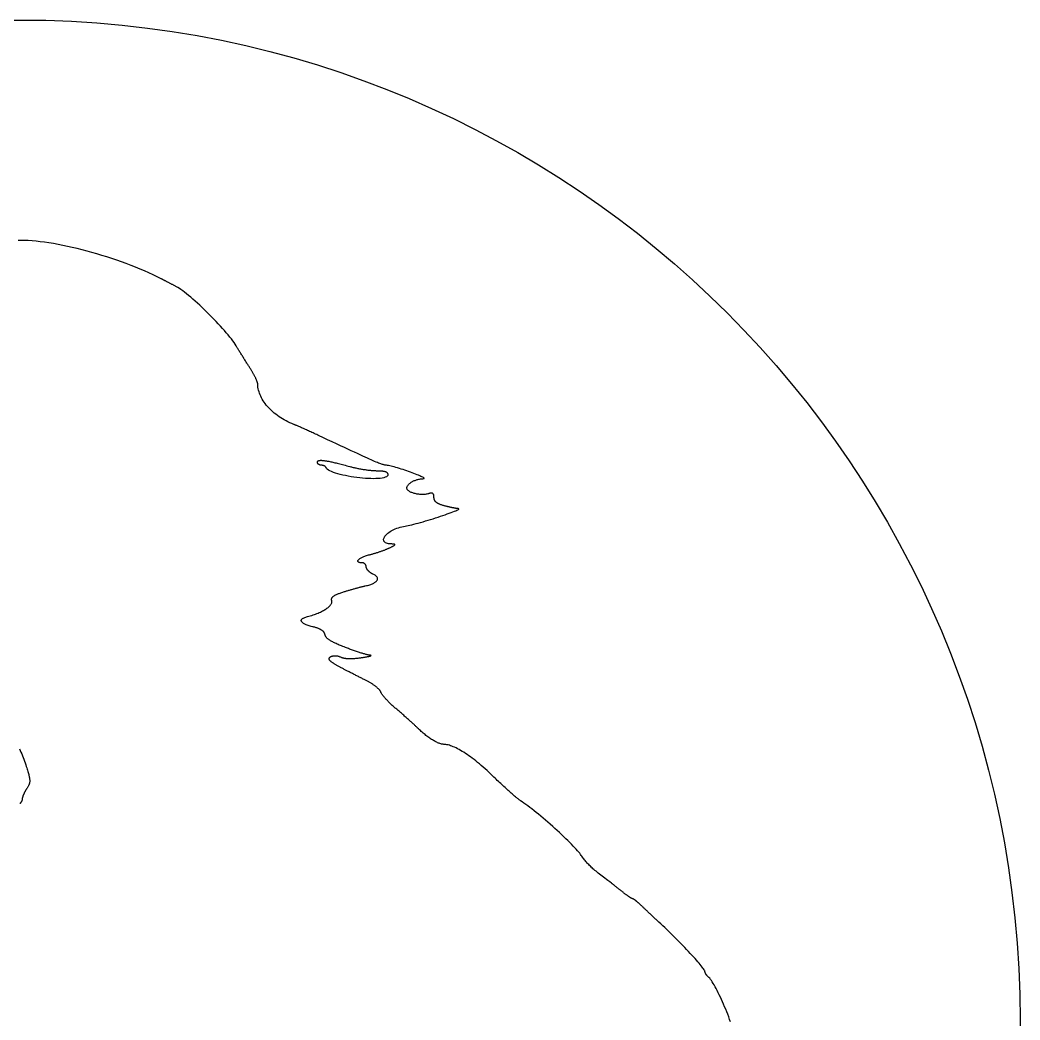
# Model space of a CAD drawing. Extents: x 2.5 to 77.5, y 2.5 to 77.5.
# Drawn here: x 40 to 77.5, y 40 to 77.5 of the extents above; entities that cross this region are included whole.
import ezdxf

# ---------------------------------------------------------------- set-up
doc = ezdxf.new("R2010")
doc.units = 0
doc.layers.get('0').update_dxf_attribs({"linetype": 'CONTINUOUS'})
doc.layers.add('NITORI', color=7, linetype='CONTINUOUS')

msp = doc.modelspace()

# ---------------------------------------------------------------- linework, layer by layer
msp.add_circle((40, 40), 37.5)
at = {"layer": 'NITORI'}
for points in [[(66.645, 39.93), (66.611, 40.024), (66.576, 40.119), (66.539, 40.214), (66.502, 40.309), (66.463, 40.404), (66.424, 40.498), (66.385, 40.591), (66.345, 40.682), (66.304, 40.771), (66.264, 40.859), (66.224, 40.943), (66.184, 41.025), (66.145, 41.103), (66.106, 41.177), (66.068, 41.248), (66.031, 41.314), (65.995, 41.375), (65.96, 41.431), (65.927, 41.481), (65.895, 41.525), (65.865, 41.563), (65.837, 41.595), (65.811, 41.619), (65.804, 41.625), (65.797, 41.631), (65.79, 41.637), (65.784, 41.644), (65.778, 41.65), (65.771, 41.657), (65.765, 41.664), (65.759, 41.671), (65.754, 41.678), (65.748, 41.685), (65.743, 41.692), (65.737, 41.699), (65.732, 41.707), (65.727, 41.714), (65.723, 41.722), (65.718, 41.729), (65.714, 41.736), (65.71, 41.744), (65.706, 41.751), (65.703, 41.758), (65.7, 41.765), (65.697, 41.772), (65.694, 41.779), (65.692, 41.786), (65.69, 41.792), (65.688, 41.799), (65.686, 41.805), (65.685, 41.811), (65.684, 41.817), (65.684, 41.823), (65.684, 41.828), (65.681, 41.841), (65.672, 41.86), (65.657, 41.885), (65.637, 41.914), (65.612, 41.948), (65.582, 41.987), (65.547, 42.03), (65.508, 42.077), (65.465, 42.128), (65.418, 42.183), (65.367, 42.241), (65.313, 42.301), (65.255, 42.365), (65.195, 42.431), (65.132, 42.499), (65.066, 42.569), (64.999, 42.641), (64.929, 42.714), (64.858, 42.788), (64.785, 42.863), (64.711, 42.939), (64.636, 43.015), (64.561, 43.092), (64.485, 43.168), (64.409, 43.243), (64.333, 43.318), (64.257, 43.392), (64.181, 43.465), (64.107, 43.536), (64.033, 43.605), (63.961, 43.672), (63.937, 43.695), (63.912, 43.718), (63.887, 43.741), (63.862, 43.764), (63.837, 43.787), (63.812, 43.811), (63.786, 43.835), (63.76, 43.859), (63.735, 43.882), (63.709, 43.906), (63.684, 43.93), (63.659, 43.953), (63.633, 43.977), (63.609, 44), (63.584, 44.023), (63.56, 44.046), (63.536, 44.068), (63.513, 44.09), (63.49, 44.111), (63.467, 44.132), (63.446, 44.153), (63.424, 44.172), (63.404, 44.192), (63.384, 44.21), (63.365, 44.228), (63.347, 44.245), (63.33, 44.262), (63.314, 44.277), (63.298, 44.292), (63.284, 44.305), (63.271, 44.318), (63.258, 44.33), (63.245, 44.342), (63.233, 44.354), (63.22, 44.365), (63.207, 44.377), (63.195, 44.388), (63.183, 44.399), (63.17, 44.41), (63.158, 44.42), (63.146, 44.43), (63.135, 44.44), (63.123, 44.45), (63.112, 44.459), (63.101, 44.468), (63.09, 44.476), (63.08, 44.484), (63.07, 44.492), (63.06, 44.499), (63.051, 44.506), (63.042, 44.512), (63.033, 44.518), (63.025, 44.524), (63.017, 44.529), (63.01, 44.533), (63.003, 44.537), (62.997, 44.54), (62.991, 44.543), (62.986, 44.545), (62.982, 44.547), (62.978, 44.548), (62.974, 44.548), (62.971, 44.548), (62.967, 44.55), (62.961, 44.551), (62.956, 44.554), (62.949, 44.557), (62.942, 44.56), (62.934, 44.564), (62.925, 44.569), (62.915, 44.575), (62.905, 44.581), (62.895, 44.587), (62.884, 44.594), (62.872, 44.602), (62.86, 44.61), (62.847, 44.618), (62.834, 44.627), (62.82, 44.636), (62.806, 44.646), (62.792, 44.656), (62.777, 44.667), (62.762, 44.677), (62.747, 44.689), (62.731, 44.7), (62.715, 44.712), (62.699, 44.724), (62.683, 44.737), (62.666, 44.749), (62.649, 44.762), (62.632, 44.775), (62.616, 44.789), (62.599, 44.802), (62.582, 44.816), (62.564, 44.829), (62.547, 44.843), (62.53, 44.857), (62.513, 44.87), (62.496, 44.884), (62.479, 44.897), (62.462, 44.911), (62.446, 44.924), (62.429, 44.937), (62.413, 44.95), (62.397, 44.962), (62.381, 44.975), (62.366, 44.987), (62.351, 44.999), (62.336, 45.011), (62.322, 45.022), (62.308, 45.033), (62.294, 45.043), (62.281, 45.054), (62.269, 45.063), (62.257, 45.073), (62.245, 45.081), (62.234, 45.09), (62.224, 45.098), (62.215, 45.105), (62.206, 45.112), (62.198, 45.118), (62.19, 45.124), (62.184, 45.129), (62.178, 45.133), (62.113, 45.181), (62.05, 45.227), (61.991, 45.272), (61.934, 45.315), (61.879, 45.356), (61.827, 45.396), (61.778, 45.434), (61.73, 45.472), (61.685, 45.508), (61.642, 45.543), (61.601, 45.577), (61.561, 45.61), (61.523, 45.643), (61.487, 45.674), (61.453, 45.706), (61.42, 45.737), (61.388, 45.767), (61.357, 45.797), (61.328, 45.827), (61.299, 45.857), (61.271, 45.887), (61.244, 45.917), (61.218, 45.947), (61.192, 45.978), (61.167, 46.009), (61.142, 46.041), (61.117, 46.073), (61.093, 46.106), (61.068, 46.139), (61.044, 46.174), (61.019, 46.21), (60.989, 46.251), (60.952, 46.297), (60.91, 46.348), (60.861, 46.403), (60.808, 46.461), (60.749, 46.523), (60.686, 46.589), (60.619, 46.657), (60.548, 46.727), (60.473, 46.799), (60.396, 46.874), (60.315, 46.949), (60.233, 47.026), (60.148, 47.104), (60.062, 47.182), (59.975, 47.26), (59.886, 47.338), (59.798, 47.416), (59.709, 47.492), (59.62, 47.568), (59.533, 47.641), (59.446, 47.713), (59.36, 47.783), (59.277, 47.85), (59.195, 47.914), (59.116, 47.975), (59.04, 48.033), (58.968, 48.086), (58.899, 48.136), (58.833, 48.181), (58.773, 48.221), (58.758, 48.23), (58.742, 48.242), (58.723, 48.255), (58.703, 48.271), (58.681, 48.288), (58.657, 48.307), (58.632, 48.328), (58.605, 48.35), (58.577, 48.373), (58.547, 48.399), (58.516, 48.425), (58.484, 48.453), (58.45, 48.482), (58.416, 48.512), (58.38, 48.544), (58.344, 48.577), (58.306, 48.61), (58.268, 48.645), (58.229, 48.68), (58.189, 48.716), (58.149, 48.753), (58.108, 48.791), (58.067, 48.829), (58.026, 48.868), (57.984, 48.907), (57.942, 48.947), (57.899, 48.987), (57.857, 49.027), (57.815, 49.068), (57.772, 49.108), (57.73, 49.149), (57.657, 49.219), (57.585, 49.288), (57.513, 49.354), (57.441, 49.419), (57.37, 49.481), (57.3, 49.542), (57.23, 49.601), (57.161, 49.658), (57.092, 49.713), (57.025, 49.766), (56.958, 49.816), (56.892, 49.865), (56.828, 49.912), (56.764, 49.956), (56.701, 49.998), (56.64, 50.038), (56.579, 50.075), (56.52, 50.11), (56.463, 50.143), (56.407, 50.173), (56.352, 50.201), (56.298, 50.226), (56.246, 50.249), (56.196, 50.27), (56.148, 50.287), (56.101, 50.302), (56.056, 50.315), (56.012, 50.325), (55.971, 50.332), (55.932, 50.336), (55.894, 50.337), (55.873, 50.338), (55.85, 50.34), (55.826, 50.345), (55.801, 50.35), (55.775, 50.357), (55.748, 50.366), (55.72, 50.376), (55.691, 50.387), (55.661, 50.4), (55.631, 50.414), (55.599, 50.43), (55.567, 50.446), (55.535, 50.464), (55.501, 50.483), (55.468, 50.503), (55.434, 50.524), (55.399, 50.547), (55.364, 50.57), (55.329, 50.594), (55.294, 50.62), (55.259, 50.646), (55.224, 50.673), (55.188, 50.701), (55.153, 50.729), (55.118, 50.759), (55.083, 50.789), (55.048, 50.819), (55.013, 50.851), (54.979, 50.883), (54.946, 50.915), (54.912, 50.948), (54.898, 50.963), (54.883, 50.978), (54.866, 50.994), (54.848, 51.011), (54.829, 51.029), (54.809, 51.048), (54.788, 51.068), (54.766, 51.088), (54.743, 51.11), (54.72, 51.131), (54.695, 51.154), (54.67, 51.177), (54.644, 51.2), (54.618, 51.224), (54.591, 51.248), (54.563, 51.273), (54.535, 51.298), (54.507, 51.323), (54.478, 51.349), (54.449, 51.374), (54.42, 51.4), (54.39, 51.426), (54.361, 51.452), (54.331, 51.477), (54.301, 51.503), (54.272, 51.528), (54.242, 51.554), (54.213, 51.579), (54.184, 51.604), (54.155, 51.628), (54.127, 51.652), (54.098, 51.676), (54.07, 51.7), (54.043, 51.725), (54.015, 51.749), (53.988, 51.774), (53.961, 51.798), (53.935, 51.823), (53.909, 51.847), (53.884, 51.872), (53.859, 51.896), (53.835, 51.92), (53.811, 51.943), (53.788, 51.967), (53.766, 51.99), (53.744, 52.013), (53.724, 52.035), (53.704, 52.057), (53.685, 52.078), (53.667, 52.099), (53.65, 52.119), (53.634, 52.138), (53.619, 52.157), (53.605, 52.175), (53.592, 52.192), (53.58, 52.209), (53.57, 52.224), (53.56, 52.239), (53.552, 52.252), (53.546, 52.265), (53.54, 52.277), (53.537, 52.287), (53.533, 52.297), (53.528, 52.308), (53.522, 52.319), (53.515, 52.331), (53.507, 52.342), (53.498, 52.355), (53.488, 52.367), (53.477, 52.38), (53.466, 52.393), (53.453, 52.407), (53.439, 52.42), (53.425, 52.434), (53.41, 52.448), (53.395, 52.462), (53.378, 52.476), (53.361, 52.49), (53.344, 52.505), (53.326, 52.519), (53.307, 52.533), (53.288, 52.547), (53.268, 52.561), (53.248, 52.575), (53.227, 52.589), (53.206, 52.603), (53.185, 52.617), (53.163, 52.63), (53.142, 52.643), (53.12, 52.656), (53.097, 52.668), (53.075, 52.68), (53.052, 52.692), (53.029, 52.704), (53.005, 52.716), (52.98, 52.729), (52.954, 52.742), (52.927, 52.756), (52.9, 52.77), (52.871, 52.784), (52.843, 52.799), (52.813, 52.814), (52.783, 52.829), (52.753, 52.845), (52.722, 52.86), (52.691, 52.876), (52.66, 52.892), (52.628, 52.908), (52.596, 52.924), (52.565, 52.94), (52.533, 52.956), (52.501, 52.972), (52.47, 52.988), (52.439, 53.004), (52.407, 53.02), (52.377, 53.035), (52.346, 53.051), (52.317, 53.066), (52.287, 53.081), (52.258, 53.095), (52.23, 53.109), (52.203, 53.123), (52.176, 53.137), (52.15, 53.15), (52.125, 53.163), (52.1, 53.176), (52.075, 53.189), (52.05, 53.202), (52.025, 53.215), (52.001, 53.228), (51.977, 53.241), (51.954, 53.254), (51.931, 53.267), (51.909, 53.28), (51.887, 53.293), (51.865, 53.306), (51.844, 53.319), (51.824, 53.331), (51.804, 53.343), (51.785, 53.355), (51.767, 53.367), (51.75, 53.378), (51.733, 53.389), (51.717, 53.4), (51.702, 53.411), (51.688, 53.421), (51.675, 53.431), (51.663, 53.44), (51.652, 53.449), (51.642, 53.457), (51.634, 53.465), (51.626, 53.472), (51.62, 53.479), (51.614, 53.485), (51.61, 53.491), (51.603, 53.505), (51.597, 53.519), (51.594, 53.532), (51.593, 53.545), (51.595, 53.558), (51.598, 53.569), (51.603, 53.58), (51.61, 53.591), (51.618, 53.601), (51.628, 53.61), (51.64, 53.619), (51.653, 53.626), (51.668, 53.633), (51.683, 53.64), (51.7, 53.645), (51.718, 53.65), (51.736, 53.654), (51.756, 53.657), (51.776, 53.659), (51.797, 53.66), (51.818, 53.66), (51.84, 53.659), (51.862, 53.658), (51.884, 53.655), (51.907, 53.651), (51.929, 53.646), (51.952, 53.64), (51.974, 53.633), (51.996, 53.625), (52.018, 53.615), (52.039, 53.605), (52.051, 53.599), (52.063, 53.594), (52.077, 53.589), (52.092, 53.584), (52.108, 53.579), (52.125, 53.575), (52.142, 53.572), (52.161, 53.568), (52.18, 53.565), (52.201, 53.563), (52.222, 53.56), (52.244, 53.558), (52.267, 53.557), (52.29, 53.555), (52.315, 53.555), (52.34, 53.554), (52.366, 53.554), (52.392, 53.554), (52.419, 53.554), (52.447, 53.555), (52.475, 53.556), (52.503, 53.558), (52.533, 53.559), (52.562, 53.562), (52.593, 53.564), (52.623, 53.567), (52.654, 53.57), (52.686, 53.574), (52.718, 53.578), (52.75, 53.582), (52.783, 53.586), (52.812, 53.591), (52.84, 53.595), (52.867, 53.599), (52.893, 53.603), (52.918, 53.607), (52.943, 53.611), (52.966, 53.615), (52.988, 53.619), (53.008, 53.623), (53.028, 53.627), (53.047, 53.63), (53.064, 53.634), (53.08, 53.637), (53.095, 53.641), (53.109, 53.644), (53.121, 53.647), (53.132, 53.65), (53.142, 53.653), (53.15, 53.656), (53.157, 53.658), (53.162, 53.661), (53.167, 53.663), (53.169, 53.665), (53.17, 53.667), (53.17, 53.669), (53.168, 53.671), (53.164, 53.672), (53.159, 53.674), (53.153, 53.675), (53.144, 53.676), (53.134, 53.676), (53.123, 53.677), (53.109, 53.679), (53.094, 53.682), (53.076, 53.685), (53.058, 53.689), (53.037, 53.693), (53.015, 53.699), (52.992, 53.705), (52.967, 53.711), (52.941, 53.718), (52.914, 53.726), (52.885, 53.734), (52.855, 53.743), (52.825, 53.753), (52.793, 53.762), (52.76, 53.773), (52.726, 53.783), (52.692, 53.795), (52.657, 53.806), (52.621, 53.818), (52.584, 53.831), (52.547, 53.843), (52.51, 53.856), (52.472, 53.87), (52.434, 53.883), (52.395, 53.897), (52.356, 53.911), (52.318, 53.926), (52.279, 53.94), (52.239, 53.955), (52.2, 53.97), (52.151, 53.989), (52.104, 54.008), (52.058, 54.026), (52.014, 54.044), (51.972, 54.062), (51.932, 54.079), (51.893, 54.096), (51.856, 54.113), (51.821, 54.13), (51.788, 54.146), (51.756, 54.162), (51.726, 54.178), (51.697, 54.193), (51.67, 54.208), (51.645, 54.223), (51.621, 54.238), (51.599, 54.253), (51.578, 54.267), (51.559, 54.282), (51.541, 54.296), (51.525, 54.31), (51.51, 54.324), (51.497, 54.338), (51.485, 54.352), (51.474, 54.365), (51.465, 54.379), (51.457, 54.392), (51.45, 54.406), (51.445, 54.419), (51.441, 54.433), (51.438, 54.446), (51.436, 54.459), (51.433, 54.472), (51.429, 54.484), (51.424, 54.497), (51.419, 54.509), (51.412, 54.52), (51.405, 54.532), (51.397, 54.543), (51.388, 54.554), (51.379, 54.565), (51.368, 54.576), (51.357, 54.586), (51.344, 54.596), (51.331, 54.606), (51.317, 54.616), (51.302, 54.625), (51.287, 54.635), (51.27, 54.644), (51.252, 54.653), (51.234, 54.662), (51.214, 54.671), (51.194, 54.679), (51.173, 54.688), (51.151, 54.696), (51.127, 54.704), (51.103, 54.712), (51.078, 54.72), (51.052, 54.728), (51.025, 54.735), (50.997, 54.743), (50.967, 54.75), (50.923, 54.762), (50.88, 54.774), (50.84, 54.786), (50.803, 54.798), (50.768, 54.811), (50.736, 54.823), (50.706, 54.836), (50.678, 54.849), (50.654, 54.862), (50.632, 54.875), (50.612, 54.888), (50.595, 54.901), (50.581, 54.914), (50.569, 54.927), (50.56, 54.94), (50.554, 54.953), (50.55, 54.965), (50.549, 54.978), (50.55, 54.991), (50.554, 55.003), (50.561, 55.016), (50.571, 55.028), (50.583, 55.04), (50.598, 55.051), (50.616, 55.063), (50.636, 55.074), (50.659, 55.085), (50.685, 55.096), (50.714, 55.106), (50.745, 55.116), (50.78, 55.126), (50.834, 55.141), (50.886, 55.157), (50.938, 55.173), (50.989, 55.189), (51.038, 55.207), (51.086, 55.224), (51.133, 55.242), (51.178, 55.261), (51.221, 55.28), (51.263, 55.299), (51.304, 55.319), (51.343, 55.338), (51.38, 55.358), (51.415, 55.379), (51.449, 55.399), (51.481, 55.419), (51.51, 55.44), (51.538, 55.461), (51.564, 55.481), (51.588, 55.502), (51.609, 55.522), (51.628, 55.543), (51.645, 55.563), (51.66, 55.583), (51.672, 55.603), (51.682, 55.623), (51.689, 55.642), (51.694, 55.661), (51.696, 55.68), (51.696, 55.698), (51.692, 55.716), (51.689, 55.73), (51.687, 55.743), (51.685, 55.756), (51.685, 55.768), (51.685, 55.781), (51.687, 55.792), (51.689, 55.804), (51.693, 55.815), (51.697, 55.826), (51.703, 55.837), (51.71, 55.847), (51.718, 55.858), (51.727, 55.868), (51.738, 55.878), (51.749, 55.888), (51.762, 55.898), (51.777, 55.908), (51.793, 55.918), (51.81, 55.928), (51.828, 55.938), (51.848, 55.947), (51.87, 55.957), (51.893, 55.968), (51.918, 55.978), (51.944, 55.988), (51.972, 55.999), (52.002, 56.009), (52.033, 56.02), (52.066, 56.032), (52.1, 56.043), (52.137, 56.055), (52.163, 56.063), (52.19, 56.072), (52.218, 56.08), (52.246, 56.089), (52.274, 56.097), (52.302, 56.106), (52.331, 56.115), (52.36, 56.123), (52.389, 56.132), (52.418, 56.14), (52.447, 56.149), (52.477, 56.157), (52.506, 56.166), (52.535, 56.174), (52.563, 56.182), (52.592, 56.19), (52.62, 56.197), (52.648, 56.205), (52.675, 56.212), (52.702, 56.219), (52.728, 56.226), (52.754, 56.233), (52.779, 56.24), (52.803, 56.246), (52.827, 56.252), (52.85, 56.257), (52.872, 56.262), (52.893, 56.267), (52.913, 56.272), (52.931, 56.276), (52.949, 56.28), (52.994, 56.29), (53.036, 56.3), (53.077, 56.311), (53.115, 56.323), (53.15, 56.335), (53.184, 56.347), (53.215, 56.36), (53.245, 56.373), (53.271, 56.387), (53.296, 56.401), (53.318, 56.416), (53.337, 56.43), (53.355, 56.445), (53.37, 56.461), (53.382, 56.476), (53.392, 56.491), (53.4, 56.507), (53.405, 56.523), (53.408, 56.539), (53.408, 56.554), (53.405, 56.57), (53.4, 56.586), (53.392, 56.602), (53.382, 56.617), (53.369, 56.633), (53.353, 56.648), (53.335, 56.663), (53.314, 56.678), (53.291, 56.693), (53.264, 56.708), (53.235, 56.722), (53.222, 56.728), (53.208, 56.735), (53.195, 56.742), (53.183, 56.749), (53.17, 56.756), (53.158, 56.764), (53.146, 56.772), (53.134, 56.781), (53.123, 56.789), (53.112, 56.798), (53.101, 56.807), (53.09, 56.816), (53.08, 56.825), (53.071, 56.834), (53.062, 56.844), (53.053, 56.853), (53.044, 56.863), (53.036, 56.872), (53.029, 56.882), (53.022, 56.891), (53.016, 56.901), (53.01, 56.911), (53.005, 56.92), (53, 56.929), (52.996, 56.939), (52.992, 56.948), (52.989, 56.957), (52.987, 56.966), (52.985, 56.975), (52.984, 56.983), (52.984, 56.991), (52.983, 57), (52.983, 57.008), (52.982, 57.016), (52.98, 57.023), (52.978, 57.031), (52.976, 57.039), (52.974, 57.046), (52.971, 57.053), (52.967, 57.06), (52.964, 57.067), (52.96, 57.073), (52.956, 57.08), (52.951, 57.086), (52.946, 57.092), (52.941, 57.097), (52.936, 57.103), (52.93, 57.108), (52.924, 57.113), (52.918, 57.117), (52.912, 57.121), (52.905, 57.125), (52.898, 57.129), (52.891, 57.132), (52.884, 57.135), (52.877, 57.138), (52.869, 57.14), (52.862, 57.142), (52.854, 57.143), (52.846, 57.144), (52.838, 57.145), (52.83, 57.145), (52.801, 57.146), (52.775, 57.147), (52.752, 57.15), (52.732, 57.154), (52.714, 57.159), (52.7, 57.165), (52.688, 57.172), (52.68, 57.18), (52.674, 57.188), (52.67, 57.198), (52.669, 57.207), (52.671, 57.218), (52.675, 57.229), (52.682, 57.24), (52.691, 57.252), (52.702, 57.264), (52.715, 57.277), (52.731, 57.29), (52.749, 57.302), (52.769, 57.315), (52.791, 57.329), (52.815, 57.342), (52.841, 57.355), (52.869, 57.368), (52.898, 57.38), (52.929, 57.393), (52.962, 57.405), (52.997, 57.417), (53.033, 57.428), (53.071, 57.439), (53.111, 57.449), (53.134, 57.455), (53.158, 57.461), (53.182, 57.468), (53.207, 57.475), (53.232, 57.482), (53.257, 57.489), (53.283, 57.497), (53.309, 57.504), (53.335, 57.512), (53.361, 57.521), (53.387, 57.529), (53.413, 57.537), (53.44, 57.546), (53.466, 57.555), (53.492, 57.563), (53.517, 57.572), (53.543, 57.581), (53.568, 57.59), (53.593, 57.599), (53.618, 57.608), (53.642, 57.617), (53.665, 57.625), (53.688, 57.634), (53.711, 57.643), (53.732, 57.652), (53.753, 57.66), (53.774, 57.669), (53.793, 57.677), (53.812, 57.685), (53.829, 57.693), (53.846, 57.701), (53.871, 57.712), (53.894, 57.723), (53.916, 57.734), (53.936, 57.744), (53.955, 57.753), (53.972, 57.762), (53.987, 57.77), (54.001, 57.778), (54.014, 57.785), (54.025, 57.792), (54.034, 57.798), (54.042, 57.804), (54.049, 57.809), (54.054, 57.814), (54.058, 57.818), (54.06, 57.823), (54.061, 57.826), (54.06, 57.83), (54.058, 57.833), (54.055, 57.836), (54.05, 57.838), (54.044, 57.84), (54.036, 57.842), (54.027, 57.844), (54.017, 57.846), (54.006, 57.847), (53.993, 57.848), (53.979, 57.849), (53.963, 57.85), (53.946, 57.851), (53.928, 57.851), (53.872, 57.855), (53.823, 57.861), (53.779, 57.87), (53.742, 57.883), (53.711, 57.897), (53.685, 57.914), (53.664, 57.933), (53.649, 57.954), (53.64, 57.977), (53.635, 58.001), (53.636, 58.027), (53.641, 58.053), (53.65, 58.081), (53.665, 58.109), (53.683, 58.138), (53.706, 58.168), (53.733, 58.197), (53.764, 58.227), (53.798, 58.256), (53.836, 58.285), (53.877, 58.314), (53.922, 58.341), (53.97, 58.368), (54.021, 58.393), (54.074, 58.417), (54.131, 58.439), (54.189, 58.46), (54.251, 58.479), (54.314, 58.495), (54.379, 58.509), (54.447, 58.521), (54.498, 58.529), (54.557, 58.541), (54.622, 58.555), (54.693, 58.572), (54.77, 58.591), (54.851, 58.613), (54.936, 58.636), (55.024, 58.66), (55.115, 58.686), (55.208, 58.714), (55.302, 58.742), (55.396, 58.771), (55.491, 58.8), (55.585, 58.83), (55.678, 58.86), (55.768, 58.89), (55.856, 58.92), (55.941, 58.949), (56.021, 58.977), (56.097, 59.004), (56.168, 59.03), (56.232, 59.055), (56.29, 59.078), (56.341, 59.099), (56.384, 59.118), (56.418, 59.135), (56.443, 59.149), (56.458, 59.161), (56.462, 59.169), (56.455, 59.175), (56.436, 59.177), (56.428, 59.177), (56.418, 59.178), (56.408, 59.179), (56.397, 59.18), (56.385, 59.181), (56.372, 59.183), (56.358, 59.185), (56.344, 59.187), (56.329, 59.189), (56.313, 59.192), (56.297, 59.194), (56.28, 59.198), (56.263, 59.201), (56.245, 59.204), (56.227, 59.208), (56.208, 59.212), (56.189, 59.216), (56.17, 59.22), (56.15, 59.224), (56.13, 59.229), (56.11, 59.233), (56.09, 59.238), (56.069, 59.243), (56.049, 59.248), (56.028, 59.253), (56.008, 59.258), (55.987, 59.263), (55.966, 59.269), (55.945, 59.274), (55.925, 59.28), (55.905, 59.285), (55.878, 59.293), (55.853, 59.3), (55.828, 59.308), (55.805, 59.316), (55.783, 59.324), (55.762, 59.331), (55.742, 59.339), (55.722, 59.347), (55.704, 59.356), (55.687, 59.364), (55.671, 59.372), (55.656, 59.381), (55.641, 59.39), (55.628, 59.399), (55.615, 59.408), (55.604, 59.418), (55.593, 59.427), (55.583, 59.437), (55.574, 59.447), (55.565, 59.458), (55.558, 59.469), (55.551, 59.48), (55.545, 59.491), (55.54, 59.503), (55.536, 59.515), (55.532, 59.527), (55.529, 59.54), (55.527, 59.553), (55.525, 59.567), (55.524, 59.581), (55.524, 59.595), (55.523, 59.61), (55.523, 59.624), (55.522, 59.638), (55.521, 59.651), (55.52, 59.662), (55.518, 59.674), (55.516, 59.684), (55.513, 59.694), (55.51, 59.703), (55.507, 59.711), (55.503, 59.719), (55.499, 59.725), (55.494, 59.732), (55.489, 59.737), (55.483, 59.742), (55.477, 59.746), (55.471, 59.75), (55.464, 59.752), (55.456, 59.755), (55.448, 59.756), (55.439, 59.757), (55.429, 59.758), (55.42, 59.757), (55.409, 59.757), (55.398, 59.755), (55.386, 59.753), (55.374, 59.751), (55.361, 59.748), (55.347, 59.744), (55.332, 59.74), (55.317, 59.735), (55.288, 59.727), (55.258, 59.72), (55.227, 59.715), (55.195, 59.71), (55.162, 59.707), (55.128, 59.706), (55.094, 59.705), (55.059, 59.706), (55.024, 59.707), (54.99, 59.71), (54.955, 59.714), (54.92, 59.718), (54.886, 59.724), (54.852, 59.731), (54.819, 59.738), (54.787, 59.747), (54.756, 59.756), (54.726, 59.765), (54.697, 59.776), (54.67, 59.787), (54.644, 59.799), (54.62, 59.812), (54.598, 59.825), (54.578, 59.838), (54.56, 59.852), (54.545, 59.867), (54.532, 59.882), (54.522, 59.897), (54.514, 59.912), (54.509, 59.928), (54.508, 59.944), (54.509, 59.961), (54.511, 59.978), (54.516, 59.994), (54.522, 60.011), (54.531, 60.027), (54.54, 60.043), (54.551, 60.059), (54.564, 60.075), (54.578, 60.091), (54.594, 60.106), (54.611, 60.121), (54.629, 60.136), (54.649, 60.15), (54.669, 60.164), (54.691, 60.178), (54.713, 60.191), (54.737, 60.203), (54.762, 60.215), (54.787, 60.226), (54.813, 60.237), (54.84, 60.246), (54.867, 60.256), (54.896, 60.264), (54.924, 60.272), (54.953, 60.279), (54.983, 60.285), (55.013, 60.29), (55.043, 60.294), (55.073, 60.298), (55.104, 60.3), (55.135, 60.301), (55.152, 60.304), (55.16, 60.308), (55.158, 60.316), (55.149, 60.326), (55.131, 60.339), (55.106, 60.353), (55.074, 60.369), (55.036, 60.387), (54.992, 60.407), (54.943, 60.427), (54.889, 60.449), (54.832, 60.472), (54.771, 60.495), (54.707, 60.519), (54.641, 60.543), (54.573, 60.567), (54.503, 60.591), (54.433, 60.615), (54.363, 60.638), (54.294, 60.661), (54.225, 60.682), (54.158, 60.703), (54.094, 60.722), (54.031, 60.74), (53.973, 60.755), (53.918, 60.769), (53.867, 60.781), (53.821, 60.791), (53.781, 60.798), (53.747, 60.803), (53.719, 60.804), (53.707, 60.805), (53.693, 60.806), (53.677, 60.809), (53.659, 60.813), (53.638, 60.818), (53.615, 60.825), (53.589, 60.833), (53.559, 60.844), (53.526, 60.856), (53.49, 60.87), (53.449, 60.886), (53.404, 60.905), (53.354, 60.925), (53.299, 60.949), (53.24, 60.975), (53.174, 61.003), (53.104, 61.035), (53.027, 61.069), (52.943, 61.107), (52.854, 61.148), (52.757, 61.192), (52.653, 61.24), (52.542, 61.291), (52.424, 61.346), (52.297, 61.404), (52.163, 61.467), (52.019, 61.534), (51.867, 61.605), (51.706, 61.68), (51.536, 61.76), (51.356, 61.844), (51.31, 61.865), (51.264, 61.887), (51.218, 61.908), (51.173, 61.93), (51.127, 61.951), (51.082, 61.972), (51.037, 61.992), (50.992, 62.013), (50.948, 62.033), (50.905, 62.053), (50.862, 62.072), (50.82, 62.091), (50.779, 62.11), (50.739, 62.128), (50.7, 62.146), (50.662, 62.163), (50.625, 62.18), (50.589, 62.196), (50.554, 62.211), (50.521, 62.226), (50.49, 62.24), (50.459, 62.253), (50.431, 62.265), (50.404, 62.277), (50.379, 62.288), (50.356, 62.298), (50.334, 62.307), (50.315, 62.315), (50.297, 62.322), (50.282, 62.328), (50.269, 62.333), (50.195, 62.363), (50.121, 62.395), (50.05, 62.429), (49.98, 62.464), (49.911, 62.502), (49.844, 62.541), (49.779, 62.582), (49.716, 62.624), (49.654, 62.668), (49.594, 62.713), (49.537, 62.759), (49.481, 62.807), (49.428, 62.856), (49.377, 62.906), (49.328, 62.957), (49.281, 63.009), (49.237, 63.061), (49.196, 63.115), (49.157, 63.169), (49.121, 63.223), (49.087, 63.278), (49.056, 63.334), (49.028, 63.39), (49.003, 63.446), (48.981, 63.502), (48.963, 63.558), (48.947, 63.615), (48.934, 63.671), (48.925, 63.727), (48.919, 63.783), (48.917, 63.839), (48.916, 63.848), (48.915, 63.859), (48.913, 63.87), (48.911, 63.882), (48.907, 63.896), (48.903, 63.91), (48.898, 63.925), (48.893, 63.941), (48.887, 63.957), (48.88, 63.974), (48.873, 63.992), (48.865, 64.011), (48.857, 64.03), (48.848, 64.05), (48.838, 64.07), (48.829, 64.091), (48.818, 64.112), (48.808, 64.133), (48.796, 64.155), (48.785, 64.177), (48.773, 64.2), (48.76, 64.222), (48.748, 64.245), (48.735, 64.268), (48.722, 64.291), (48.708, 64.314), (48.694, 64.337), (48.68, 64.36), (48.666, 64.383), (48.651, 64.406), (48.637, 64.429), (48.621, 64.452), (48.606, 64.476), (48.59, 64.501), (48.573, 64.526), (48.557, 64.553), (48.539, 64.58), (48.522, 64.607), (48.504, 64.635), (48.486, 64.664), (48.468, 64.693), (48.45, 64.722), (48.431, 64.751), (48.412, 64.781), (48.394, 64.811), (48.375, 64.841), (48.356, 64.871), (48.338, 64.901), (48.319, 64.931), (48.301, 64.96), (48.283, 64.99), (48.265, 65.019), (48.247, 65.048), (48.23, 65.076), (48.212, 65.105), (48.196, 65.132), (48.179, 65.159), (48.163, 65.185), (48.148, 65.211), (48.133, 65.236), (48.119, 65.26), (48.105, 65.284), (48.069, 65.341), (48.027, 65.402), (47.979, 65.468), (47.926, 65.539), (47.868, 65.612), (47.805, 65.689), (47.737, 65.769), (47.666, 65.851), (47.591, 65.936), (47.514, 66.021), (47.433, 66.109), (47.35, 66.196), (47.265, 66.285), (47.179, 66.373), (47.092, 66.461), (47.004, 66.548), (46.915, 66.635), (46.827, 66.719), (46.739, 66.802), (46.652, 66.882), (46.567, 66.96), (46.483, 67.034), (46.401, 67.105), (46.321, 67.172), (46.245, 67.235), (46.172, 67.293), (46.102, 67.346), (46.037, 67.393), (45.976, 67.434), (45.92, 67.47), (45.869, 67.498), (45.848, 67.509), (45.827, 67.52), (45.806, 67.531), (45.784, 67.542), (45.762, 67.554), (45.741, 67.565), (45.719, 67.576), (45.698, 67.587), (45.676, 67.599), (45.654, 67.61), (45.633, 67.621), (45.612, 67.632), (45.591, 67.643), (45.57, 67.654), (45.55, 67.665), (45.529, 67.675), (45.51, 67.685), (45.49, 67.695), (45.472, 67.705), (45.453, 67.715), (45.435, 67.724), (45.418, 67.733), (45.401, 67.742), (45.385, 67.75), (45.37, 67.758), (45.355, 67.766), (45.342, 67.773), (45.329, 67.78), (45.316, 67.786), (45.305, 67.792), (45.295, 67.797), (45.147, 67.872), (44.994, 67.945), (44.837, 68.018), (44.674, 68.09), (44.507, 68.161), (44.337, 68.23), (44.163, 68.298), (43.986, 68.365), (43.807, 68.43), (43.625, 68.494), (43.442, 68.555), (43.257, 68.615), (43.072, 68.672), (42.885, 68.728), (42.699, 68.781), (42.513, 68.832), (42.328, 68.88), (42.144, 68.926), (41.961, 68.969), (41.78, 69.01), (41.602, 69.047), (41.426, 69.082), (41.254, 69.113), (41.085, 69.141), (40.92, 69.165), (40.759, 69.187), (40.603, 69.204), (40.452, 69.218), (40.307, 69.228), (40.168, 69.234), (40.035, 69.236), (40.035, 69.236), (39.933, 69.234)], [(39.977, 50.169), (40.006, 50.106), (40.035, 50.042), (40.063, 49.977), (40.09, 49.911), (40.117, 49.844), (40.143, 49.777), (40.167, 49.709), (40.191, 49.642), (40.214, 49.574), (40.236, 49.506), (40.252, 49.456), (40.267, 49.408), (40.28, 49.363), (40.293, 49.32), (40.305, 49.28), (40.315, 49.243), (40.325, 49.208), (40.334, 49.174), (40.341, 49.143), (40.348, 49.113), (40.353, 49.086), (40.358, 49.059), (40.361, 49.035), (40.363, 49.011), (40.365, 48.988), (40.365, 48.967), (40.365, 48.946), (40.363, 48.927), (40.36, 48.907), (40.356, 48.888), (40.352, 48.87), (40.346, 48.852), (40.339, 48.833), (40.332, 48.815), (40.323, 48.797), (40.313, 48.778), (40.302, 48.758), (40.291, 48.738), (40.278, 48.717), (40.264, 48.696), (40.249, 48.673), (40.24, 48.659), (40.231, 48.645), (40.223, 48.631), (40.214, 48.616), (40.206, 48.602), (40.198, 48.587), (40.19, 48.573), (40.182, 48.558), (40.174, 48.543), (40.167, 48.528), (40.159, 48.514), (40.152, 48.499), (40.146, 48.484), (40.139, 48.47), (40.133, 48.456), (40.127, 48.442), (40.121, 48.428), (40.116, 48.414), (40.111, 48.401), (40.106, 48.387), (40.102, 48.375), (40.098, 48.362), (40.094, 48.35), (40.091, 48.339), (40.088, 48.327), (40.086, 48.317), (40.084, 48.306), (40.082, 48.297), (40.081, 48.287), (40.08, 48.279), (40.08, 48.271), (40.08, 48.263), (40.078, 48.255), (40.077, 48.246), (40.074, 48.237), (40.071, 48.228), (40.067, 48.218), (40.063, 48.209), (40.057, 48.199), (40.052, 48.188), (40.045, 48.178), (40.039, 48.167), (40.031, 48.157), (40.023, 48.146), (40.015, 48.135), (40.006, 48.124), (39.996, 48.113)]]:
    msp.add_lwpolyline(points, dxfattribs=at)
msp.add_lwpolyline([(52.006, 60.457), (51.915, 60.482), (51.83, 60.508), (51.752, 60.535), (51.682, 60.563), (51.62, 60.592), (51.568, 60.622), (51.525, 60.653), (51.494, 60.685), (51.475, 60.717), (51.474, 60.721), (51.471, 60.726), (51.468, 60.73), (51.465, 60.735), (51.462, 60.739), (51.458, 60.743), (51.454, 60.747), (51.45, 60.751), (51.445, 60.755), (51.441, 60.759), (51.435, 60.763), (51.43, 60.767), (51.424, 60.77), (51.419, 60.773), (51.413, 60.777), (51.406, 60.78), (51.4, 60.783), (51.393, 60.785), (51.387, 60.788), (51.38, 60.791), (51.373, 60.793), (51.366, 60.795), (51.359, 60.797), (51.351, 60.798), (51.344, 60.8), (51.336, 60.801), (51.329, 60.802), (51.321, 60.803), (51.314, 60.804), (51.306, 60.804), (51.298, 60.804), (51.291, 60.804), (51.283, 60.805), (51.276, 60.806), (51.268, 60.807), (51.261, 60.808), (51.254, 60.81), (51.247, 60.811), (51.24, 60.814), (51.234, 60.816), (51.227, 60.819), (51.221, 60.822), (51.215, 60.825), (51.209, 60.828), (51.204, 60.832), (51.198, 60.835), (51.193, 60.839), (51.188, 60.843), (51.184, 60.848), (51.179, 60.852), (51.175, 60.857), (51.172, 60.862), (51.168, 60.867), (51.165, 60.872), (51.162, 60.877), (51.16, 60.883), (51.158, 60.888), (51.156, 60.894), (51.155, 60.9), (51.154, 60.906), (51.153, 60.912), (51.153, 60.918), (51.153, 60.922), (51.153, 60.925), (51.154, 60.929), (51.154, 60.932), (51.155, 60.936), (51.156, 60.939), (51.158, 60.942), (51.159, 60.945), (51.161, 60.948), (51.163, 60.951), (51.165, 60.954), (51.167, 60.957), (51.17, 60.959), (51.172, 60.962), (51.175, 60.964), (51.178, 60.966), (51.182, 60.968), (51.185, 60.97), (51.189, 60.972), (51.193, 60.974), (51.198, 60.976), (51.202, 60.977), (51.207, 60.979), (51.212, 60.98), (51.217, 60.981), (51.222, 60.983), (51.228, 60.984), (51.234, 60.985), (51.24, 60.985), (51.247, 60.986), (51.253, 60.987), (51.253, 60.987), (51.269, 60.988), (51.285, 60.988), (51.303, 60.988), (51.322, 60.987), (51.343, 60.986), (51.364, 60.984), (51.387, 60.982), (51.412, 60.979), (51.437, 60.975), (51.464, 60.971), (51.492, 60.967), (51.522, 60.961), (51.553, 60.956), (51.586, 60.95), (51.619, 60.943), (51.655, 60.935), (51.692, 60.927), (51.73, 60.919), (51.77, 60.91), (51.811, 60.9), (51.854, 60.89), (51.898, 60.879), (51.944, 60.867), (51.991, 60.855), (52.041, 60.842), (52.091, 60.829), (52.144, 60.815), (52.198, 60.801), (52.253, 60.786), (52.311, 60.77), (52.37, 60.754), (52.4, 60.746), (52.431, 60.738), (52.462, 60.73), (52.494, 60.722), (52.527, 60.714), (52.56, 60.707), (52.594, 60.7), (52.628, 60.692), (52.663, 60.685), (52.697, 60.679), (52.732, 60.672), (52.767, 60.666), (52.802, 60.66), (52.837, 60.654), (52.872, 60.648), (52.907, 60.643), (52.941, 60.638), (52.975, 60.633), (53.009, 60.628), (53.042, 60.624), (53.075, 60.62), (53.107, 60.617), (53.139, 60.613), (53.17, 60.61), (53.2, 60.608), (53.229, 60.606), (53.257, 60.604), (53.284, 60.602), (53.311, 60.601), (53.336, 60.601), (53.359, 60.6), (53.39, 60.6), (53.419, 60.6), (53.446, 60.599), (53.473, 60.598), (53.498, 60.597), (53.523, 60.595), (53.546, 60.594), (53.567, 60.592), (53.588, 60.589), (53.608, 60.586), (53.627, 60.583), (53.644, 60.58), (53.661, 60.576), (53.676, 60.572), (53.69, 60.568), (53.704, 60.563), (53.716, 60.558), (53.728, 60.553), (53.738, 60.547), (53.748, 60.541), (53.756, 60.534), (53.764, 60.527), (53.771, 60.52), (53.777, 60.512), (53.782, 60.504), (53.786, 60.496), (53.79, 60.487), (53.793, 60.477), (53.794, 60.468), (53.796, 60.458), (53.796, 60.447), (53.789, 60.418), (53.77, 60.392), (53.738, 60.37), (53.696, 60.351), (53.643, 60.335), (53.581, 60.322), (53.51, 60.312), (53.432, 60.306), (53.346, 60.301), (53.255, 60.3), (53.159, 60.301), (53.058, 60.305), (52.954, 60.311), (52.848, 60.32), (52.739, 60.33), (52.63, 60.343), (52.521, 60.357), (52.413, 60.374), (52.307, 60.392), (52.203, 60.413), (52.102, 60.434)], close=True, dxfattribs=at)

doc.saveas('drawing.dxf')
